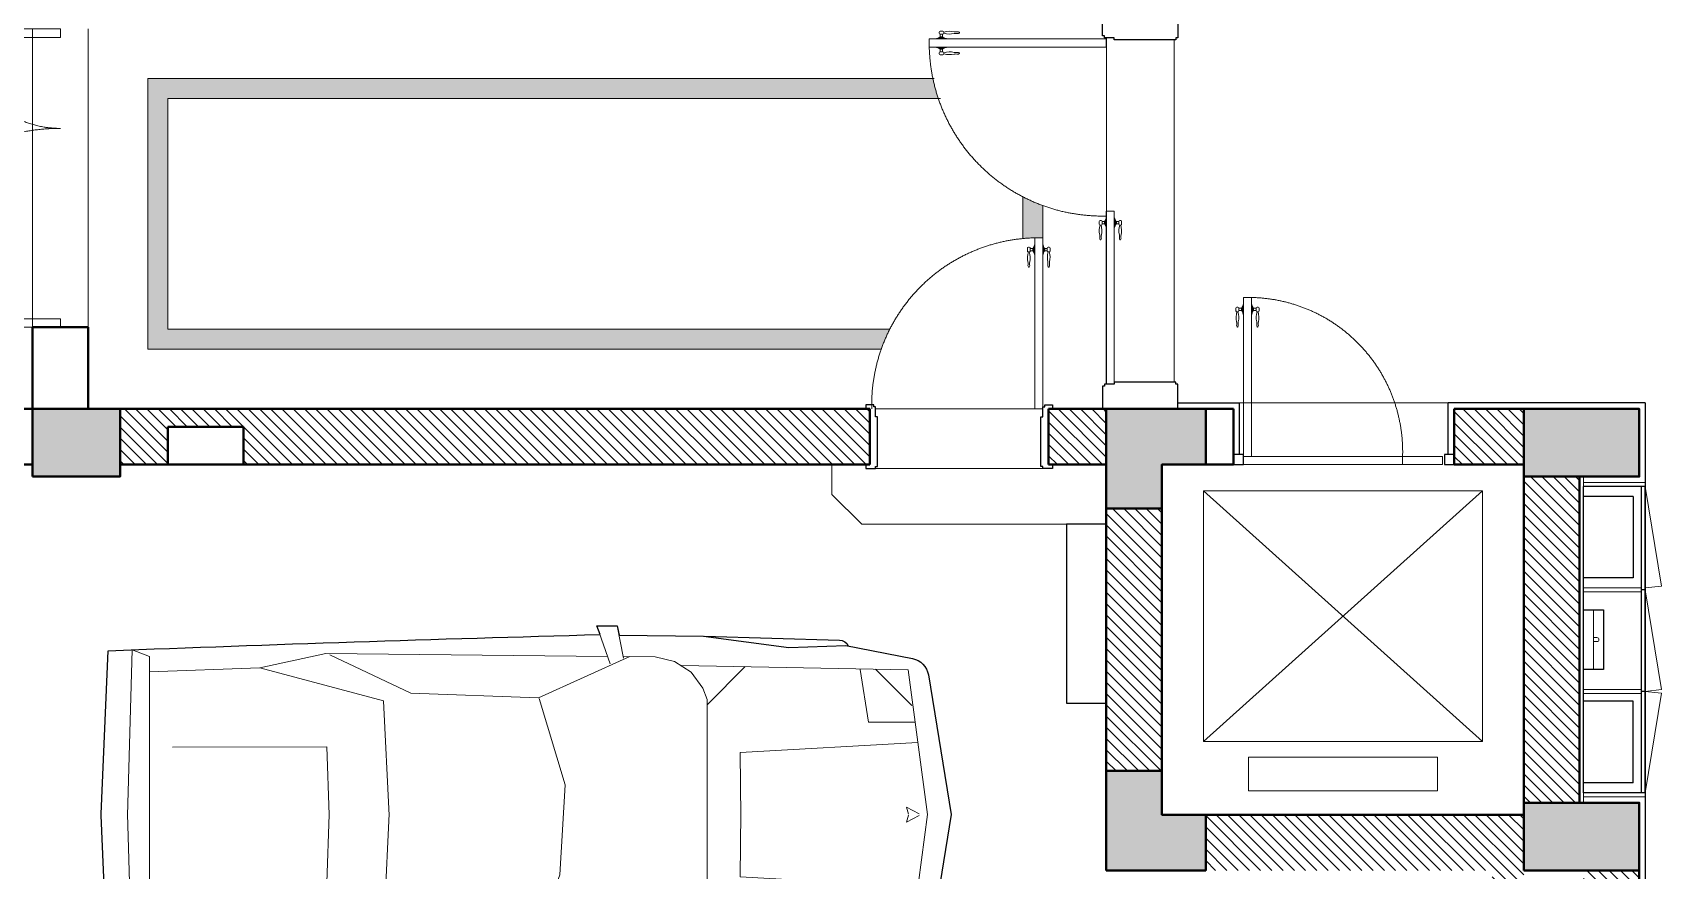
# Model space of a CAD drawing. Extents: x 141531 to 670160, y -200720 to 55914.
# Drawn here: x 506098 to 514289, y -177081 to -172870 of the extents above; entities that cross this region are included whole.
import ezdxf

# ---------------------------------------------------------------- set-up
doc = ezdxf.new("R2010")
doc.units = 0
doc.header["$LTSCALE"] = 1000
doc.header["$MEASUREMENT"] = 0
doc.linetypes.add('ACAD_ISO03W100', pattern=[30, 12, -18])
for name, color, linetype, lineweight in [('01.0墙体线', 7, 'CONTINUOUS', 40), ('01.2墙体填充', 251, 'CONTINUOUS', 5), ('02.1家具粗', 4, 'CONTINUOUS', 25), ('02.3家具细', 9, 'CONTINUOUS', 5), ('03.2电器细', 9, 'CONTINUOUS', 5), ('07.2地面细', 8, 'ACAD_ISO03W100', 5), ('09.0门用线', 5, 'CONTINUOUS', 15), ('13.1柱填充', 8, 'CONTINUOUS', 0), ('14.5楼梯线', 80, 'CONTINUOUS', 18), ('16.0分割线', 6, 'ACAD_ISO03W100', 13)]:
    doc.layers.add(name, color=color, linetype=linetype, lineweight=lineweight)
doc.layers.add('设计', color=4, linetype='CONTINUOUS')
pattern_1 = [(135, (127373.1717902033, -602921.3055193122), (-28.2842712474619, -28.2842712474619), [])]

# ---------------------------------------------------------------- blocks, each defined once
blk = doc.blocks.new('A$C34E02C46')
at = {"layer": '02.1家具粗'}
for p, q in [((-930.8640940611949, 2476.280994331319), (-950.8002828309545, 1795.480485673528)), ((845.1306102955714, 1795.480485673499), (825.1944215259282, 2476.280994331144))]:
    blk.add_line(p, q, dxfattribs=at)
blk.add_lwpolyline([(845.4383129491471, 1793.185558797966), (787.9177771813702, 2222.188759955752), (798.4180771476822, 2507.757803783548), (732.108883597888, 2843.923118868028, 0.3128647265431699), (650.2446164926514, 2923.242460731766), (-51.26346143265255, 3038.738844125735), (-755.8420656931121, 2923.259218861931, 0.3130628516373122), (-837.7775584477931, 2843.928176798363), (-904.0877496827161, 2507.757803783519), (-893.5874497165205, 2222.188759956975), (-951.1079854846466, 1793.185558798461), (-954.508193494752, 1368.056705190189), (-1002.695276485756, 1358.653624212719), (-1002.834836221067, 1256.777695380209), (-955.2669226276921, 1273.192612572602, 0.00174650952512752), (-876.9895896608941, -1201.474638115498), (-57.04394246940501, -1236.017633272306, 0.02105486023117531), (-48.6257302305894, -1236.017633272335), (771.3199171226006, -1201.474638115498, 0.002956569688376045), (852.7110063583823, 1272.118105674919), (897.1651636859169, 1256.77769538018), (897.0256039472297, 1358.653624212719), (848.8385209561093, 1368.056705190247)], format="xyb", close=True, dxfattribs=at)
for centre, start, end in [((-880.8810951726045, 2474.97722207164), 114.4494381023728, 178.5058176853264), ((775.2114226373378, 2474.977222071466), 1.49418231467361, 65.55056189762722)]:
    blk.add_arc(centre, 50, start, end, dxfattribs=at)
at = {"layer": '02.3家具细'}
for p, q in [((-51.26346143265255, 2918.627982694132), (-781.8232688006246, 2821.180516572873)), ((-415.2728504625848, 2870.07372026745), (-365.684801594005, 1977.545152179606)), ((-90.76587947679218, 2814.248674839415), (-57.50974976550788, 2877.435317141702)), ((676.1535962653579, 2821.180516572873), (-51.26346143265255, 2918.627982694132)), ((-14.90379305847455, 2814.248674839415), (-48.15992276987527, 2877.435317141702)), ((309.6148274802836, 2870.283398991363), (260.0151290587382, 1977.545152179606)), ((-781.8232688017888, 2821.180516573193), (-855.4881264669821, 2783.95791684353)), ((-803.2361841843231, 1681.064217155013), (-781.8232688017888, 2821.180516573193)), ((-517.7764774656389, 2623.141996641702), (-517.4568777441746, 2856.443659543875)), ((-55.10934948280919, 2822.729979190364), (-90.76587947679218, 2814.248674839415)), ((-50.56032305571716, 2822.729979190364), (-14.90379305847455, 2814.248674839415)), ((412.1068049303722, 2623.141996641702), (411.7869964609854, 2856.596039216151)), ((496.5460288648028, 2840.354897957586), (679.2244211927755, 2657.676505629643)), ((697.5665116490563, 1681.064217155013), (676.1535962665221, 2821.180516573193)), ((-782.6972729238914, 2579.853730056901), (-517.7764774656389, 2623.141996641702)), ((677.0276003886247, 2579.853730056901), (412.1068049303722, 2623.141996641702)), ((-365.684801594005, 1977.545152179606), (-41.4123088089982, 1979.597936781327)), ((260.0151290587382, 1977.545152179606), (-64.25736372952815, 1979.597936781327)), ((691.5250763567165, 2002.736382087838), (500.0925695576007, 1811.303875288635)), ((-631.2690984773217, 1811.303875287616), (-721.2511934696231, 1770.829454285471)), ((525.5994259413565, 1811.303875288664), (-631.2690984766232, 1811.303875288664)), ((583.8049915662268, 1789.584191072121), (525.599425942055, 1811.303875287616)), ((-721.2511934696231, 1770.829454285471), (-792.1507836481323, 1701.598488194781)), ((662.9487200479489, 1730.2393314238), (583.8049915662268, 1789.584191072121)), ((717.2967606304446, 1647.033694385173), (662.9487200479489, 1730.2393314238)), ((-792.1507836481323, 1701.598488194781), (-835.4163323596586, 1611.961252984416)), ((740.2939377489965, 1550.003107428609), (717.2967606304446, 1647.033694385173)), ((-835.4163323596586, 1611.961252984416), (-845.9636102842633, 1550.003107428609)), ((-847.6796228672611, 1388.902907899843), (-845.9636102826335, 1550.003107430035)), ((742.0099503319943, 1388.902907899843), (740.2939377472503, 1550.003107430035)), ((-847.3318531829864, 1421.551716114191), (-640.847093889839, 963.1860688923916)), ((741.66218064446, 1421.551716114191), (535.1774213545723, 963.1860688923916)), ((-811.6481256252155, 1322.753135233856), (-1002.834836221067, 1256.77769538018)), ((-1002.695276485756, 1358.653624212719), (-839.2790815291228, 1390.542164016195)), ((705.9784530899487, 1322.753135233856), (897.1651636858005, 1256.77769538018)), ((897.0256039472297, 1358.653624212719), (733.6094089937396, 1390.542164016195)), ((-863.6078801229596, -106.4505919174117), (-848.5197711575311, 1310.0293270564)), ((757.9382075875765, -106.4505919174117), (742.8500986222643, 1310.0293270564)), ((-354.575487060356, 1070.032831774908), (-637.378185638343, 965.6904498662334)), ((97.6413363176398, 1097.070364252519), (-354.575487060356, 1070.032831774908)), ((531.7085131029598, 965.6904498662334), (97.6413363176398, 1097.070364252519)), ((-640.847093889839, 963.1860688923916), (-663.0156561355107, 320.3437953694083)), ((535.1774213545723, 963.1860688923916), (557.3459836002439, 320.3437953694083)), ((-663.0156561355107, 320.3437953694083), (-857.1451937734382, -86.88742893972085)), ((557.3459836002439, 320.3437953694083), (751.4755212381715, -86.88742893972085)), ((-790.2986618457362, -439.282218480017), (-624.5874061455252, 183.7857289470267)), ((-624.5874061455252, 183.7857289470267), (-49.28075069282204, 211.0796263759839)), ((518.917733610142, 183.7857289470267), (-56.38892184244469, 211.0796263759839)), ((684.6289893103531, -439.282218480017), (518.917733610142, 183.7857289470267)), ((-790.2986618457362, -439.282218480017), (-863.6078801229596, -106.4505919174117)), ((-394.2779301898554, -102.5945938891091), (-51.67351156682707, -90.02870569357765)), ((-392.8647603554418, -877.9592116682616), (-394.2779301898554, -102.5945938891091)), ((288.608257651329, -102.5945938891091), (-53.99616096843965, -90.02870569357765)), ((287.1950878201751, -877.9592116682616), (288.608257651329, -102.5945938891091)), ((684.6289893103531, -439.282218480017), (757.9382075875765, -106.4505919174117)), ((-790.2986618457362, -439.282218480017), (-771.1950636681868, -993.2587361801416)), ((684.6289893103531, -439.282218480017), (665.5253911328036, -993.2587361801416)), ((-773.4529993911274, -927.7818894936354), (-707.9666187815601, -993.2682701031736)), ((-881.1754501773976, -1081.738822521642), (-847.4953144658357, -993.2472312238824)), ((-847.4953144658357, -993.2472312238824), (-48.95044897974003, -993.3676400685508)), ((741.8256419273093, -993.2472312238824), (-56.71922355564311, -993.3676400685508)), ((775.9452944993973, -1081.451377955469), (741.8256419273093, -993.2472312238824)), ((-881.175450177514, -1081.738822521642), (-48.1115614650771, -1103.776444443036)), ((775.9452944993973, -1081.451377955469), (-57.55811107030604, -1103.776444443036))]:
    blk.add_line(p, q, dxfattribs=at)
blk = doc.blocks.new('A$C501F2513')
at = {"layer": '02.3家具细', "ltscale": 1.4}
for p, q in [((-3.833022503647953, 6.037149595373194), (-3.833022503647953, -7.822850404612836)), ((6.06697749637533, 10.98714959537028), (1.116977496305481, 10.98714959537028)), ((11.01697749632876, 6.037149595373194), (11.01697749632876, -7.822850404612836)), ((11.01697749632876, 4.882149595374358), (23.39197749632876, 4.882149595374358)), ((23.39197749632876, 4.882149595374358), (23.39197749632876, -6.667850404614001)), ((25.8669774964219, 6.532149595397641), (25.04197749635205, 6.532149595397641)), ((29.9919774964219, 15.60714959540928), (25.8669774964219, 6.532149595397641)), ((25.8669774964219, 6.532149595397641), (25.8669774964219, -8.317850404637284)), ((32.46697749639861, 23.85714959540928), (29.9919774964219, 15.60714959540928)), ((29.9919774964219, 15.60714959540928), (29.9919774964219, -17.39285040459072)), ((32.46697749639861, 23.85714959540928), (32.46697749639861, -25.64285040459072)), ((34.1169774964219, 23.85714959540928), (32.46697749639861, 23.85714959540928)), ((34.1169774964219, 23.85714959540928), (34.1169774964219, -25.64285040459072)), ((6.06697749637533, -12.77285040460993), (1.116977496305481, -12.77285040460993)), ((11.01697749632876, -6.667850404614001), (23.39197749632876, -6.667850404614001)), ((25.8669774964219, -8.317850404637284), (25.04197749635205, -8.317850404637284)), ((25.8669774964219, -8.317850404637284), (29.9919774964219, -17.39285040459072)), ((29.9919774964219, -17.39285040459072), (32.46697749639861, -25.64285040459072)), ((32.46697749639861, -25.64285040459072), (34.1169774964219, -25.64285040459072))]:
    blk.add_line(p, q, dxfattribs=at)
for centre, radius, start, end in [((1.116977496305481, 6.037149595373194), 4.95, 90, 180), ((6.06697749637533, 6.037149595373194), 4.95, 0, 90), ((25.04197749635205, 4.882149595374358), 1.65, 90, 180), ((1.116977496305481, -7.822850404612836), 4.95, 180, 270), ((92.42430293106008, -41.41462192455947), 95.69419394001612, 162.5841223383593, 193.2636705393695), ((-55.37558677000925, -72.05166548432317), 55.34356482794254, 350.9748091379519, 9.025190862048088), ((6.06697749637533, -7.822850404612836), 4.95, 270, 0), ((-85.24034793768078, -41.41462192463223), 95.69419393947413, 346.7363294606305, 17.4158776616407), ((62.55954176280648, -72.05166548432317), 55.34356482794254, 170.9748091379519, 189.0251908620481), ((25.04197749635205, -6.667850404614001), 1.65, 180, 270), ((10.73796826601028, -81.45693154119363), 11.47800403445079, 176.385579439761, 216.2314630481624), ((3.591977496515028, -87.31828565352771), 2.305292850564911, 203.5941302076808, 336.4058697923192), ((-3.554013273213059, -81.45693154119363), 11.47800403445079, 323.7685369518376, 3.614420560239009)]:
    blk.add_arc(centre, radius, start, end, dxfattribs=at)
blk = doc.blocks.new('A$C05DC0E02')
at = {"layer": '09.0门用线', "ltscale": 0.1}
for p, q in [((-1411.04132651072, 833.2020762381289), (-1367.822935706121, 833.2020762381289)), ((-1411.04132651072, -166.797923761842), (-1411.04132651072, 833.2020762381289)), ((-1367.822935706121, 833.2020762381289), (-1367.822935706121, -166.797923761842)), ((45.74028268468101, -166.797923761842), (45.74028268468101, 333.2020762381289)), ((45.74028268468101, 333.2020762381289), (88.95867348928005, 333.2020762381289)), ((88.95867348928005, 333.2020762381289), (88.95867348928005, -166.797923761842)), ((-1367.822935706121, -166.797923761842), (-1411.04132651072, -166.797923761842)), ((88.95867348928005, -166.797923761842), (45.74028268468101, -166.797923761842))]:
    blk.add_line(p, q, dxfattribs=at)
at = {"layer": '09.0门用线', "linetype": 'ACAD_ISO03W100'}
for centre, radius, start, end in [((-1411.04132651072, -166.797923761842), 999.9999999999709, 0, 90), ((88.95867348928005, -166.797923761842), 499.9999999999709, 90, 180)]:
    blk.add_arc(centre, radius, start, end, dxfattribs=at)
at = {"layer": '02.1家具粗', "yscale": 1.080459770120797, "zscale": 1.080459770114943}
for p, xscale in [((-1447.90334817348, 769.339178974129), 1.080459770164452), ((-1330.96091404336, 769.339178974129), -1.080459770164452), ((8.87826102192048, 269.339178974129), 1.080459770164452), ((125.8206951520406, 269.339178974129), -1.080459770164452)]:
    blk.add_blockref('A$C501F2513', p, dxfattribs=dict(at, xscale=xscale))
blk = doc.blocks.new('A$C576C5176')
at = {"layer": '02.3家具细', "ltscale": 1.4}
for p, q in [((-302.8152165866923, 114.8684173713555), (-302.8152165866923, 99.89324495749315)), ((-292.118664862006, 120.2166932334658), (-297.4669407244073, 120.2166932334658)), ((-292.118664862006, 94.54496909538284), (-297.4669407244073, 94.54496909538284)), ((-286.7703889998375, 114.8684173713555), (-286.7703889998375, 99.89324495749315)), ((-286.7703889998375, 113.6204863368766), (-273.3996993439505, 113.6204863368766)), ((-286.7703889998375, 101.141175991972), (-273.3996993439505, 101.141175991972)), ((-273.3996993439505, 113.6204863368766), (-273.3996993439505, 101.141175991972)), ((-270.7255614127498, 115.4032449575898), (-271.61694072315, 115.4032449575898)), ((-270.7255614127498, 99.35841737125884), (-271.61694072315, 99.35841737125884)), ((-266.2686648608651, 125.2084173714393), (-270.7255614127498, 115.4032449575898)), ((-270.7255614127498, 115.4032449575898), (-270.7255614127498, 99.35841737125884)), ((-270.7255614127498, 99.35841737125884), (-266.2686648608651, 89.55324495746754)), ((-263.5945269296644, 134.1222104749468), (-266.2686648608651, 125.2084173714393)), ((-266.2686648608651, 125.2084173714393), (-266.2686648608651, 89.55324495746754)), ((-266.2686648608651, 89.55324495746754), (-263.5945269296644, 80.63945185396005)), ((-263.5945269296644, 134.1222104749468), (-263.5945269296644, 80.63945185396005)), ((-261.811768308864, 134.1222104749468), (-263.5945269296644, 134.1222104749468)), ((-261.811768308864, 134.1222104749468), (-261.811768308864, 80.63945185396005)), ((-218.5933775077574, 134.1222104749468), (-218.5933775077574, 80.63945185396005)), ((-218.5933775077574, 134.1222104749468), (-216.8106188869569, 134.1222104749468)), ((-216.8106188869569, 134.1222104749468), (-216.8106188869569, 80.63945185396005)), ((-216.8106188869569, 134.1222104749468), (-214.1364809557563, 125.2084173714393)), ((-214.1364809557563, 89.55324495746754), (-216.8106188869569, 80.63945185396005)), ((-214.1364809557563, 125.2084173714393), (-214.1364809557563, 89.55324495746754)), ((-214.1364809557563, 125.2084173714393), (-209.6795844038716, 115.4032449575898)), ((-209.6795844038716, 99.35841737125884), (-214.1364809557563, 89.55324495746754)), ((-209.6795844038716, 115.4032449575898), (-209.6795844038716, 99.35841737125884)), ((-209.6795844038716, 115.4032449575898), (-208.7882050934713, 115.4032449575898)), ((-209.6795844038716, 99.35841737125884), (-208.7882050934713, 99.35841737125884)), ((-193.6347568167839, 113.6204863368766), (-207.0054464726709, 113.6204863368766)), ((-207.0054464726709, 113.6204863368766), (-207.0054464726709, 101.141175991972)), ((-193.6347568167839, 101.141175991972), (-207.0054464726709, 101.141175991972)), ((-193.6347568167839, 114.8684173713555), (-193.6347568167839, 99.89324495749315)), ((-188.2864809546154, 120.2166932334658), (-182.938205092214, 120.2166932334658)), ((-188.2864809546154, 94.54496909538284), (-182.938205092214, 94.54496909538284)), ((-177.5899292299291, 114.8684173713555), (-177.5899292299291, 99.89324495749315)), ((-263.5945269296644, 80.63945185396005), (-261.811768308864, 80.63945185396005)), ((-216.8106188869569, 80.63945185396005), (-218.5933775077574, 80.63945185396005)), ((1153.966392608709, -385.1315826286445), (1153.966392608709, -400.1067550425068)), ((1164.662944333395, -379.7833067665342), (1159.314668470994, -379.7833067665342)), ((1164.662944333395, -405.4550309046172), (1159.314668470994, -405.4550309046172)), ((1170.011220195564, -385.1315826286445), (1170.011220195564, -400.1067550425068)), ((1170.011220195564, -386.3795136631234), (1183.38190985145, -386.3795136631234)), ((1170.011220195564, -398.858824008028), (1183.38190985145, -398.858824008028)), ((1183.38190985145, -386.3795136631234), (1183.38190985145, -398.858824008028)), ((1186.056047782651, -384.5967550424102), (1185.164668472251, -384.5967550424102)), ((1186.056047782651, -400.6415826287412), (1185.164668472251, -400.6415826287412)), ((1190.512944334536, -374.7915826285607), (1186.056047782651, -384.5967550424102)), ((1186.056047782651, -384.5967550424102), (1186.056047782651, -400.6415826287412)), ((1186.056047782651, -400.6415826287412), (1190.512944334536, -410.4467550425325)), ((1193.187082265737, -365.8777895250532), (1190.512944334536, -374.7915826285607)), ((1190.512944334536, -374.7915826285607), (1190.512944334536, -410.4467550425325)), ((1193.187082265737, -365.8777895250532), (1193.187082265737, -419.3605481460399)), ((1194.969840886537, -365.8777895250532), (1193.187082265737, -365.8777895250532)), ((1194.969840886537, -365.8777895250532), (1194.969840886537, -419.3605481460399)), ((1238.188231687644, -365.8777895250532), (1238.188231687644, -419.3605481460399)), ((1238.188231687644, -365.8777895250532), (1239.970990308444, -365.8777895250532)), ((1239.970990308444, -365.8777895250532), (1239.970990308444, -419.3605481460399)), ((1239.970990308444, -365.8777895250532), (1242.645128239645, -374.7915826285607)), ((1242.645128239645, -374.7915826285607), (1242.645128239645, -410.4467550425325)), ((1242.645128239645, -374.7915826285607), (1247.102024791529, -384.5967550424102)), ((1247.102024791529, -400.6415826287412), (1242.645128239645, -410.4467550425325)), ((1247.102024791529, -384.5967550424102), (1247.102024791529, -400.6415826287412)), ((1247.102024791529, -384.5967550424102), (1247.99340410193, -384.5967550424102)), ((1247.102024791529, -400.6415826287412), (1247.99340410193, -400.6415826287412)), ((1263.146852378617, -386.3795136631234), (1249.77616272273, -386.3795136631234)), ((1249.77616272273, -386.3795136631234), (1249.77616272273, -398.858824008028)), ((1263.146852378617, -398.858824008028), (1249.77616272273, -398.858824008028)), ((1263.146852378617, -385.1315826286445), (1263.146852378617, -400.1067550425068)), ((1268.495128240786, -379.7833067665342), (1273.843404103187, -379.7833067665342)), ((1268.495128240786, -405.4550309046172), (1273.843404103187, -405.4550309046172)), ((1279.191679965472, -385.1315826286445), (1279.191679965472, -400.1067550425068)), ((1190.512944334536, -410.4467550425325), (1193.187082265737, -419.3605481460399)), ((1193.187082265737, -419.3605481460399), (1194.969840886537, -419.3605481460399)), ((1239.970990308444, -419.3605481460399), (1238.188231687644, -419.3605481460399)), ((1242.645128239645, -410.4467550425325), (1239.970990308444, -419.3605481460399))]:
    blk.add_line(p, q, dxfattribs=at)
for centre, major_axis, ratio, start_param, end_param in [((-198.8130488708848, 63.59868722310057), (-73.11040534444976, 73.11040534444976), 0.9999999999987057, 0.4814337560893014, 1.016892885201016), ((-297.4669407244073, 114.8684173713555), (-3.781802129829884, 3.781802129829885), 0.9999999999873579, -0.7853981634037693, 0.785398163403769), ((-297.4669407244073, 99.89324495749315), (3.781802129829885, 3.781802129829885), 0.9999999999873579, 2.356194490186024, 3.926990816993563), ((-292.118664862006, 114.8684173713555), (-3.781802129811179, 3.781802129811179), 0.9999999999972504, 3.926990816988616, 5.497787143780763), ((-292.118664862006, 99.89324495749315), (3.781802129811178, 3.781802129811178), 0.9999999999972505, 3.926990816988616, 5.497787143780763), ((-390.77255671483, 63.59868722304236), (-73.11040534412048, 73.11040534412052), 0.9999999999985485, 3.695496095185117, 4.230955224296522), ((-271.61694072315, 113.6204863368766), (-1.260600709967548, 1.260600709967548), 0.9999999999978546, -0.785398163398521, 0.7853981633985208), ((-271.61694072315, 101.141175991972), (-1.260600709972119, 1.260600709972119), 0.9999999999906017, 0.7853981634021472, 2.356194490187645), ((-287.0718472485896, 20.3345825796132), (8.76920002088696, 8.76920002088696), 0.9999999999750133, 2.293110950853856, 2.988552813174677), ((-358.5048837276408, 30.49659418134252), (42.28250734092386, 42.28250734092386), 0.9999999999999997, 5.340267847624658, 5.655306439939618), ((-294.7928027930902, 14.00162526278291), (-1.761244729763416, 1.761244729763416), 0.999999999941614, 1.197193419680133, 3.515195560762942), ((-302.5137583377073, 20.3345825796132), (8.769200021084307, 8.769200021084306), 0.9999999999905024, 4.86542882079732, 5.560870683102338), ((-231.0807218587724, 30.49659418134252), (42.28250734092386, 42.28250734092386), 0.9999999999999997, 2.198675194034864, 2.513713786349824), ((1257.968560324516, -436.4013127768994), (-73.11040534444976, 73.11040534444976), 0.9999999999987057, 0.4814337560893014, 1.016892885201016), ((1257.968560324516, -436.4013127768994), (-73.11040534444976, 73.11040534444976), 0.9999999999987057, 0.4814337560893014, 1.016892885201016), ((1159.314668470994, -385.1315826286445), (-3.781802129829884, 3.781802129829885), 0.9999999999873579, -0.7853981634037693, 0.785398163403769), ((1159.314668470994, -385.1315826286445), (-3.781802129829884, 3.781802129829885), 0.9999999999873579, -0.7853981634037693, 0.785398163403769), ((1159.314668470994, -400.1067550425068), (3.781802129829885, 3.781802129829885), 0.9999999999873579, 2.356194490186024, 3.926990816993563), ((1159.314668470994, -400.1067550425068), (3.781802129829885, 3.781802129829885), 0.9999999999873579, 2.356194490186024, 3.926990816993563), ((1164.662944333395, -385.1315826286445), (-3.781802129811179, 3.781802129811179), 0.9999999999972504, 3.926990816988616, 5.497787143780763), ((1164.662944333395, -385.1315826286445), (-3.781802129811179, 3.781802129811179), 0.9999999999972504, 3.926990816988616, 5.497787143780763), ((1164.662944333395, -400.1067550425068), (3.781802129811178, 3.781802129811178), 0.9999999999972505, 3.926990816988616, 5.497787143780763), ((1164.662944333395, -400.1067550425068), (3.781802129811178, 3.781802129811178), 0.9999999999972505, 3.926990816988616, 5.497787143780763), ((1066.009052480571, -436.4013127769576), (-73.11040534412048, 73.11040534412052), 0.9999999999985485, 3.695496095185117, 4.230955224296522), ((1066.009052480571, -436.4013127769576), (-73.11040534412048, 73.11040534412052), 0.9999999999985485, 3.695496095185117, 4.230955224296522), ((1185.164668472251, -386.3795136631234), (-1.260600709967548, 1.260600709967548), 0.9999999999978546, -0.785398163398521, 0.7853981633985208), ((1185.164668472251, -386.3795136631234), (-1.260600709967548, 1.260600709967548), 0.9999999999978546, -0.785398163398521, 0.7853981633985208), ((1185.164668472251, -398.858824008028), (-1.260600709972119, 1.260600709972119), 0.9999999999906017, 0.7853981634021472, 2.356194490187645), ((1185.164668472251, -398.858824008028), (-1.260600709972119, 1.260600709972119), 0.9999999999906017, 0.7853981634021472, 2.356194490187645), ((1169.709761946811, -479.6654174203868), (8.76920002088696, 8.76920002088696), 0.9999999999750133, 2.293110950853856, 2.988552813174677), ((1169.709761946811, -479.6654174203868), (8.76920002088696, 8.76920002088696), 0.9999999999750133, 2.293110950853856, 2.988552813174677), ((1098.27672546776, -469.5034058186575), (42.28250734092386, 42.28250734092386), 0.9999999999999997, 5.340267847624658, 5.655306439939618), ((1098.27672546776, -469.5034058186575), (42.28250734092386, 42.28250734092386), 0.9999999999999997, 5.340267847624658, 5.655306439939618), ((1161.988806402311, -485.9983747372171), (-1.761244729763416, 1.761244729763416), 0.999999999941614, 1.197193419680133, 3.515195560762942), ((1161.988806402311, -485.9983747372171), (-1.761244729763416, 1.761244729763416), 0.999999999941614, 1.197193419680133, 3.515195560762942), ((1154.267850857694, -479.6654174203868), (8.769200021084307, 8.769200021084306), 0.9999999999905024, 4.86542882079732, 5.560870683102338), ((1154.267850857694, -479.6654174203868), (8.769200021084307, 8.769200021084306), 0.9999999999905024, 4.86542882079732, 5.560870683102338), ((1225.700887336629, -469.5034058186575), (42.28250734092386, 42.28250734092386), 0.9999999999999997, 2.198675194034864, 2.513713786349824), ((1225.700887336629, -469.5034058186575), (42.28250734092386, 42.28250734092386), 0.9999999999999997, 2.198675194034864, 2.513713786349824)]:
    blk.add_ellipse(centre, major_axis=major_axis, ratio=ratio, start_param=start_param, end_param=end_param, dxfattribs=at)
at = {"layer": '02.3家具细', "ltscale": 1.4, "extrusion": (0, 0, -1)}
for centre, major_axis, ratio, start_param, end_param in [((-208.7882050934713, 113.6204863368766), (1.260600709967548, 1.260600709967548), 0.9999999999978546, -0.785398163398521, 0.7853981633985208), ((-208.7882050934713, 101.141175991972), (1.260600709972119, 1.260600709972119), 0.9999999999906017, 0.7853981634021472, 2.356194490187645), ((-188.2864809546154, 114.8684173713555), (3.781802129811179, 3.781802129811179), 0.9999999999972504, 3.926990816988616, 5.497787143780763), ((-188.2864809546154, 99.89324495749315), (-3.781802129811178, 3.781802129811178), 0.9999999999972505, 3.926990816988616, 5.497787143780763), ((-182.938205092214, 114.8684173713555), (3.781802129829884, 3.781802129829885), 0.9999999999873579, -0.7853981634037693, 0.785398163403769), ((-182.938205092214, 99.89324495749315), (-3.781802129829885, 3.781802129829885), 0.9999999999873579, 2.356194490186024, 3.926990816993563), ((-177.8913874789141, 20.3345825796132), (-8.769200021084307, 8.769200021084306), 0.9999999999905024, 4.86542882079732, 5.560870683102338), ((-249.3244239578489, 30.49659418134252), (-42.28250734092386, 42.28250734092386), 0.9999999999999997, 2.198675194034864, 2.513713786349824), ((-185.6123430235311, 14.00162526278291), (1.761244729763416, 1.761244729763416), 0.999999999941614, 1.197193419680133, 3.515195560762942), ((-121.9002620889805, 30.49659418134252), (-42.28250734092386, 42.28250734092386), 0.9999999999999997, 5.340267847624658, 5.655306439939618), ((1247.99340410193, -386.3795136631234), (1.260600709967548, 1.260600709967548), 0.9999999999978546, -0.785398163398521, 0.7853981633985208), ((1247.99340410193, -386.3795136631234), (1.260600709967548, 1.260600709967548), 0.9999999999978546, -0.785398163398521, 0.7853981633985208), ((1247.99340410193, -398.858824008028), (1.260600709972119, 1.260600709972119), 0.9999999999906017, 0.7853981634021472, 2.356194490187645), ((1247.99340410193, -398.858824008028), (1.260600709972119, 1.260600709972119), 0.9999999999906017, 0.7853981634021472, 2.356194490187645), ((1268.495128240786, -385.1315826286445), (3.781802129811179, 3.781802129811179), 0.9999999999972504, 3.926990816988616, 5.497787143780763), ((1268.495128240786, -385.1315826286445), (3.781802129811179, 3.781802129811179), 0.9999999999972504, 3.926990816988616, 5.497787143780763), ((1268.495128240786, -400.1067550425068), (-3.781802129811178, 3.781802129811178), 0.9999999999972505, 3.926990816988616, 5.497787143780763), ((1268.495128240786, -400.1067550425068), (-3.781802129811178, 3.781802129811178), 0.9999999999972505, 3.926990816988616, 5.497787143780763), ((1273.843404103187, -385.1315826286445), (3.781802129829884, 3.781802129829885), 0.9999999999873579, -0.7853981634037693, 0.785398163403769), ((1273.843404103187, -385.1315826286445), (3.781802129829884, 3.781802129829885), 0.9999999999873579, -0.7853981634037693, 0.785398163403769), ((1273.843404103187, -400.1067550425068), (-3.781802129829885, 3.781802129829885), 0.9999999999873579, 2.356194490186024, 3.926990816993563), ((1273.843404103187, -400.1067550425068), (-3.781802129829885, 3.781802129829885), 0.9999999999873579, 2.356194490186024, 3.926990816993563), ((1278.890221716487, -479.6654174203868), (-8.769200021084307, 8.769200021084306), 0.9999999999905024, 4.86542882079732, 5.560870683102338), ((1278.890221716487, -479.6654174203868), (-8.769200021084307, 8.769200021084306), 0.9999999999905024, 4.86542882079732, 5.560870683102338), ((1207.457185237552, -469.5034058186575), (-42.28250734092386, 42.28250734092386), 0.9999999999999997, 2.198675194034864, 2.513713786349824), ((1207.457185237552, -469.5034058186575), (-42.28250734092386, 42.28250734092386), 0.9999999999999997, 2.198675194034864, 2.513713786349824), ((1271.16926617187, -485.9983747372171), (1.761244729763416, 1.761244729763416), 0.999999999941614, 1.197193419680133, 3.515195560762942), ((1271.16926617187, -485.9983747372171), (1.761244729763416, 1.761244729763416), 0.999999999941614, 1.197193419680133, 3.515195560762942), ((1334.88134710642, -469.5034058186575), (-42.28250734092386, 42.28250734092386), 0.9999999999999997, 5.340267847624658, 5.655306439939618), ((1334.88134710642, -469.5034058186575), (-42.28250734092386, 42.28250734092386), 0.9999999999999997, 5.340267847624658, 5.655306439939618)]:
    blk.add_ellipse(centre, major_axis=major_axis, ratio=ratio, start_param=start_param, end_param=end_param, dxfattribs=at)
at = {"layer": '02.3家具细', "ltscale": 1.4, "extrusion": (0, 0, -0.9999999999999998)}
for centre, major_axis, ratio, start_param, end_param in [((-89.63258910179138, 63.59868722304236), (73.11040534412048, 73.11040534412052), 0.9999999999985485, 3.695496095185117, 4.230955224296522), ((-281.5920969457366, 63.59868722310057), (73.11040534444976, 73.11040534444976), 0.9999999999987057, 0.4814337560893014, 1.016892885201016), ((-193.3332985680318, 20.3345825796132), (-8.76920002088696, 8.76920002088696), 0.9999999999750133, 2.293110950853856, 2.988552813174677), ((1367.14902009361, -436.4013127769576), (73.11040534412048, 73.11040534412052), 0.9999999999985485, 3.695496095185117, 4.230955224296522), ((1367.14902009361, -436.4013127769576), (73.11040534412048, 73.11040534412052), 0.9999999999985485, 3.695496095185117, 4.230955224296522), ((1175.189512249664, -436.4013127768994), (73.11040534444976, 73.11040534444976), 0.9999999999987057, 0.4814337560893014, 1.016892885201016), ((1175.189512249664, -436.4013127768994), (73.11040534444976, 73.11040534444976), 0.9999999999987057, 0.4814337560893014, 1.016892885201016), ((1263.448310627369, -479.6654174203868), (-8.76920002088696, 8.76920002088696), 0.9999999999750133, 2.293110950853856, 2.988552813174677), ((1263.448310627369, -479.6654174203868), (-8.76920002088696, 8.76920002088696), 0.9999999999750133, 2.293110950853856, 2.988552813174677)]:
    blk.add_ellipse(centre, major_axis=major_axis, ratio=ratio, start_param=start_param, end_param=end_param, dxfattribs=at)
at = {"layer": '09.0门用线', "ltscale": 0.1}
for p, q in [((-261.8117683106102, 172.208417371352), (-218.5933775060112, 172.208417371352)), ((-261.8117683106102, -827.7915826286189), (-261.8117683106102, 172.208417371352)), ((-218.5933775060112, 172.208417371352), (-218.5933775060112, -827.7915826286189)), ((1194.969840884791, -827.7915826286189), (1194.969840884791, -327.791582628648)), ((1194.969840884791, -327.791582628648), (1238.18823168939, -327.791582628648)), ((1238.18823168939, -327.791582628648), (1238.18823168939, -827.7915826286189))]:
    blk.add_line(p, q, dxfattribs=at)
at = {"layer": '09.0门用线', "linetype": 'ACAD_ISO03W100'}
for centre, radius, start, end in [((-261.8117683106102, -827.7915826286189), 999.9999999999709, 0, 90), ((1238.18823168939, -827.7915826286189), 499.9999999999709, 90, 180)]:
    blk.add_arc(centre, radius, start, end, dxfattribs=at)
at = {"layer": '02.1家具粗'}
blk.add_blockref('A$C05DC0E02', (1149.22955820011, -660.9936588667915), dxfattribs=at)
blk = doc.blocks.new('A$C32F74C78')
at = {"layer": '09.0门用线', "ltscale": 0.1}
for p, q in [((-134.4996402742108, 207.8028583745181), (-94.49964027421083, 207.8028583745181)), ((-134.4996402742108, -662.1971416254528), (-134.4996402742108, 207.8028583745181)), ((-94.49964027421083, 207.8028583745181), (-94.49964027421083, -662.1971416254528)), ((-94.49964027421083, -662.1971416254528), (-134.4996402742108, -662.1971416254528))]:
    blk.add_line(p, q, dxfattribs=at)
at = {"layer": '09.0门用线', "linetype": 'ACAD_ISO03W100'}
blk.add_arc((-113.8444560598582, -641.5720808233309), 849.5952031614925, 358.608931599185, 88.69529384086776, dxfattribs=at)
at = {"layer": '02.1家具粗'}
blk.add_blockref('A$C501F2513', (-168.6166177706327, 148.6957087791088), dxfattribs=at)
at = {"layer": '02.1家具粗', "xscale": -1}
blk.add_blockref('A$C501F2513', (-60.38266277778894, 148.6957087791088), dxfattribs=at)
blk = doc.blocks.new('A$C22F60E57')
at = {"layer": '02.1家具粗'}
blk.add_lwpolyline([(-315.8983035715064, 80.01090394124913), (-15.8983035715064, 80.01090394124913), (-15.8983035715064, -19.98909605875087), (-315.8983035715064, -19.98909605875087)], close=True, dxfattribs=at)
at = {"layer": '02.3家具细'}
for p, q in [((-315.8983035715064, 30.01090394124913), (-15.8983035715064, 30.01090394124913)), ((-175.8983035715064, 12.51090394124913), (-175.8983035715064, 30.01090394124913)), ((-155.8983035715064, 12.51090394123457), (-155.8983035715064, 30.01090394124913))]:
    blk.add_line(p, q, dxfattribs=at)
blk.add_arc((-165.8983035715064, 12.51090394123457), 10, 180, 0, dxfattribs=at)
blk = doc.blocks.new('A$C4E9B6FC6')
at = {"layer": '02.3家具细', "linetype": 'ACAD_ISO03W100'}
for p, q in [((144.4944925388554, 418.104744176002), (944.4944925388554, 418.104744176002)), ((944.4944925388554, 418.104744176002), (944.4944925388554, 378.104744176002)), ((944.4944925388554, 378.104744176002), (144.4944925388554, 378.104744176002))]:
    blk.add_line(p, q, dxfattribs=at)
blk.add_arc((168.8616505365353, 393.5077357558766), 775.7857679425574, 268.2000636773664, 358.8623348875084, dxfattribs=at)
at = {"layer": '09.0门用线'}
for points in [[(144.4944925388554, -381.895255823998), (144.4944925388554, 418.104744176002), (104.4944925388554, 418.104744176002), (104.4944925388554, -381.895255823998)], [(144.4944925388554, -381.895255823998), (104.4944925389718, -381.895255823998), (104.4944925389718, -581.895255823998), (144.4944925388554, -581.895255823998)]]:
    blk.add_lwpolyline(points, close=True, dxfattribs=at)
at = {"layer": '02.3家具细', "linetype": 'ACAD_ISO03W100', "rotation": 270}
blk.add_blockref('A$C501F2513', (885.3873429434607, 452.2217216724239), dxfattribs=at)
at = {"layer": '02.3家具细', "linetype": 'ACAD_ISO03W100', "xscale": -1, "rotation": 270}
blk.add_blockref('A$C501F2513', (885.3873429434607, 343.9877666795801), dxfattribs=at)
blk = doc.blocks.new('sssss')
at = {"layer": '01.2墙体填充'}
h = blk.add_hatch(dxfattribs=at)
h.set_pattern_fill('ANSI31,_O', color=256, scale=400, angle=90)
h.set_pattern_definition(pattern_1)
h.paths.add_polyline_path([(-7817.153109619044, -1340.038606183458), (-7817.153109619044, -1620.038606183458), (-7577.153109619044, -1620.038606183458), (-7577.153109619044, -1430.038606211165), (-7197.153109619044, -1430.038606211165), (-7197.153109619044, -1620.038606183458), (-4047.153109619044, -1620.038606183458), (-4047.153109619044, -1340.038606183341), (-4067.153109619045, -1340.038606183341)])
h = blk.add_hatch(dxfattribs=at)
h.set_pattern_fill('ANSI31', color=256, scale=400, angle=90, style=0)
h.set_pattern_definition(pattern_1)
h.paths.add_polyline_path([(-3147.153109619278, -1480.038606183341), (-3147.153109619278, -1620.038606183458), (-3127.153109619278, -1620.038606183458), (-2857.153109642793, -1620.038606183458), (-2857.153109657927, -1480.038606183458)])
h.paths.add_polyline_path([(-3147.153109619278, -1340.038606183574), (-3147.153109619278, -1480.038606183458), (-2857.153109657927, -1480.038606183458), (-2857.153109673061, -1340.038606255868)])
h = blk.add_hatch(dxfattribs=at)
h.set_pattern_fill('ANSI31,_O', color=256, scale=400, angle=90)
h.set_pattern_definition(pattern_1)
h.paths.add_polyline_path([(-2577.153109431267, -1840.038606127578), (-2857.153109431267, -1840.038606127579), (-2857.153108507046, -3160.038606183457), (-2577.153108507046, -3160.038606183458)])
h.paths.add_polyline_path([(-757.1531096190447, -1620.038606183458), (-757.1531096190447, -1340.038606183691), (-1107.153109619045, -1340.038606183691), (-1107.153109619045, -1620.038606183458)])
h.paths.add_polyline_path([(-457.1531096190446, -3910.038606183689), (-757.1531096190447, -3910.03860618369), (-757.1531096190447, -3660.038606183691), (-757.1531096190447, -3380.038606183458), (-2357.153108507045, -3380.038606183691), (-2357.153108507045, -3660.038606183458), (-917.1531096190448, -3660.038606158313), (-917.1531096190446, -4090.038606183341), (-337.1531096190447, -4090.038606183341), (-337.1531096190447, -4140.038606183342), (-177.1531096190447, -4140.038606183341), (-177.1531096190447, -4070.038606183691), (-177.1531096190447, -3660.038606155519), (-457.1531096190447, -3660.038606155518)])
h.paths.add_polyline_path([(-477.1531096190447, -1680.038606155518), (-757.1531096190448, -1680.038606155518), (-757.1531096190447, -3320.038606155518), (-477.1531096190448, -3320.038606155518)])
at = {"layer": '07.2地面细'}
h = blk.add_hatch(dxfattribs=at)
h.set_pattern_fill('冰裂玻璃,_O', color=256, scale=15, angle=90)
h.set_pattern_definition([(140, (127373.1717902033, -602921.3055193122), (9.412820247389273, 107.589027390113), [11.25, -123.75]), (85, (127373.1717902033, -602921.3055193122), (-112.8288200550018, -20.81270004195), [9, -99]), (190.4514, (127373.9561912033, -602912.3397673122), (-103.415931309143, 86.77640725710323), [9.561028499999992, -105.1713167999999]), (136.1842, (127343.1717902033, -602921.3055193122), (24.82785214935274, 160.0861572938467), [16.875, -185.625]), (186.6356, (127345.2407862534, -602907.9650075622), (-146.1176806350663, 140.1994058323055), [14.3415432, -157.75695]), (81.18419999999999, (127343.1717902033, -602921.3055193122), (-146.1177901387987, 140.1992917700441), [13.5, -148.5]), (111, (127350.6717902033, -602906.3055193122), (60.39283359980083, 89.53605781776925), [11.25, -123.75]), (56.00000000000002, (127350.6717902033, -602906.3055193122), (-108.772506757028, 36.49729978823726), [9, -99]), (161.4514, (127355.7045311033, -602898.8441843623), (-48.37957450649285, 126.0333942872235), [9.5610285, -105.1713168]), (127.5, (127373.1717902033, -602921.3055193122), (-49.93407807469672, 1.823978297593603), [0, -97.8, 0, -100.5, 0, -99.375]), (97.49999999999993, (127373.1717902033, -602921.3055193122), (-59.16175678235403, 39.4604306163223), [0, -57.29999999999999, 0, -95.54999999999998, 0, -37.87499999999999]), (57.49999999999998, (127373.1717902033, -602954.7555193121), (3.383230760156975, 80.07336542586135), [0, -37.49999999999996, 0, -116.9999999999999, 0, -155.2499999999999]), (47.49999999999999, (127373.1717902033, -602969.7555193121), (-15.01574734984765, 87.47792540135794), [0, -48.75, 0, -77.69999999999999, 0, -110.25])])
h.paths.add_polyline_path([(-7577.153109619045, 219.9533905500139), (-3701.922851647832, 219.9533905500139, -0.0298303924439441), (-3729.255443739705, 319.9533905500139), (-7677.153109619045, 319.9533905500139), (-7677.153109618928, -1040.038606183574), (-3989.23574525502, -1040.038606183458, -0.0324218520347274), (-3946.443512534606, -940.0386061834579), (-7577.153109619045, -940.0386061834579)])
h.paths.add_polyline_path([(-3177.153109518462, -317.7891069107864, -0.03142919696746555), (-3277.153109518462, -273.8844528180489), (-3277.153109518462, -483.8369057024538, -0.01804287404338558), (-3216.68252138095, -480.2739003013994), (-3177.153109518462, -480.2739003013994)])
h.paths.add_polyline_path([(-4446.804094127612, -1000.562827888614), (-4446.804094127612, 367.2337822808477), (-4645.109178873361, 367.2337822808477), (-4645.109178873361, -1000.562827888614)], flags=9)
at = {"layer": '13.1柱填充'}
for points in [[(-8257.153109619045, -1680.038606155751), (-7817.153109619044, -1680.038606155751), (-7817.153109619044, -1340.038606183458), (-8257.153109619045, -1340.038606183458)], [(-2577.153108507046, -1620.038606125716), (-2357.153108480154, -1620.038606125716), (-2357.153108507046, -1340.038606127579), (-2857.153109673061, -1340.038606181595), (-2857.153109619045, -1840.038606127579), (-2577.153109619044, -1840.038606127579)], [(-177.1531096190447, -1680.038606155518), (-177.1531096190447, -1340.038606155518), (-757.1531096190447, -1340.038606155518), (-757.1531096190447, -1680.038606155518)], [(-2577.153109619045, -3380.03860615482), (-2577.153108507045, -3160.038606183457), (-2857.153108507046, -3160.038606183457), (-2857.153108507046, -3660.038606183458), (-2357.153108507046, -3660.038606212212), (-2357.153108507045, -3380.03860615482)], [(-757.1531096190448, -3320.038606155519), (-757.1531096190446, -3660.038606155518), (-177.1531096190447, -3660.038606155518), (-177.1531096190447, -3320.038606155518)]]:
    blk.add_hatch(color=256, dxfattribs=at).paths.add_polyline_path(points)
at = {"layer": '01.0墙体线'}
for p, q in [((-8257.153109619045, -930.0386061834579), (-8257.153109619045, -1340.038606183458)), ((-7977.153109619045, -930.0386061834579), (-7977.153109619045, -1340.038606183458)), ((-9577.15310961887, -1340.038606183429), (-8257.153109619045, -1340.038606183458)), ((-7817.153109619045, -1340.038606183458), (-4047.153109619045, -1340.038606183458)), ((-4047.153109619045, -1340.038606183458), (-4047.153109619045, -1620.038606183458)), ((-3147.153109619045, -1340.038606183458), (-2857.153109673061, -1340.038606255868)), ((-3147.153109619045, -1620.038606183458), (-3147.153109618928, -1340.038606183458)), ((-2577.153109618928, -1340.038606183691), (-2577.153109618928, -1340.038606183691)), ((-2577.153109619045, -1340.038606212329), (-2577.153109619045, -1340.038606212329)), ((-2357.153108507046, -1340.038606127579), (-2217.153109619045, -1340.038606127579)), ((-2217.153109619045, -1620.038606183458), (-2217.153109619045, -1340.038606183458)), ((-757.1531096190447, -1340.038606183691), (-1107.153109619045, -1340.038606183691)), ((-1107.153109619045, -1620.038606183458), (-1107.153109619045, -1340.038606183691)), ((-177.1531096190447, -1340.038606183691), (-177.1531096190447, -1620.038606183458)), ((-8697.153109619045, -1620.038606183458), (-8257.153109619045, -1620.038606183458)), ((-7817.153109619045, -1620.038606183458), (-4047.153109619045, -1620.038606183458)), ((-3147.153109618928, -1620.038606183458), (-2857.153109619045, -1620.038606183458)), ((-2217.153109619045, -1620.038606183458), (-2357.153108480154, -1620.038606183458)), ((-757.1531096190447, -1620.038606183458), (-1107.153109619045, -1620.038606183458)), ((-757.1531096190447, -1620.038606183458), (-757.1531096190447, -3320.038606155518)), ((-477.1531096190447, -1680.038606155518), (-477.1531096190447, -3320.038606155518)), ((-2857.153109431267, -1840.038606127579), (-2857.153108507046, -3160.038606183458)), ((-2577.153109431267, -1840.038606127579), (-2577.153108507046, -3160.038606183458)), ((-757.1531096190447, -3380.038606183458), (-2357.153108507046, -3380.038606183691)), ((-177.1531096190447, -3380.038606183691), (-177.1531096190447, -3640.038606183458)), ((-177.1531096190447, -3640.038606183691), (-177.1531096190447, -4070.038606183691))]:
    blk.add_line(p, q, dxfattribs=at)
at = {"layer": '01.0墙体线', "ltscale": 0.1}
blk.add_line((-8257.153109619045, -930.0386061834579), (-7977.153109619045, -930.0386061834579), dxfattribs=at)
at = {"layer": '01.0墙体线', "linetype": 'ACAD_ISO03W100'}
for p, q in [((-7197.153109619045, -1430.038606211165), (-7577.153109619045, -1430.038606211165)), ((-7577.153109619045, -1430.038606211165), (-7577.153109619045, -1620.038606211398)), ((-7197.153109619045, -1430.038606211165), (-7197.153109619045, -1620.038606211398))]:
    blk.add_line(p, q, dxfattribs=at)
at = {"layer": '01.0墙体线', "linetype": 'ACAD_ISO03W100', "ltscale": 0.1}
blk.add_line((-7197.153109619045, -1620.038606211398), (-7577.153109619045, -1620.038606211398), dxfattribs=at)
at = {"layer": '01.0墙体线'}
blk.add_lwpolyline([(-8257.153109619045, -1680.038606155751), (-8257.153109619045, -1340.038606183458), (-7817.153109619045, -1340.038606183458), (-7817.153109619045, -1680.038606155751)], close=True, dxfattribs=at)
at = {"layer": '01.0墙体线', "ltscale": 0.1}
for points in [[(-2857.153109619045, -1840.038606127579), (-2857.153109673061, -1340.038606181595), (-2357.153108507046, -1340.038606127579), (-2357.153108480154, -1620.038606125716), (-2577.153108507046, -1620.038606125716), (-2577.153109619045, -1840.038606127579)], [(-757.1531096190447, -1680.038606155518), (-757.1531096190447, -1340.038606155518), (-177.1531096190447, -1340.038606155518), (-177.1531096190447, -1680.038606155518)], [(-2857.153108507046, -3660.038606183458), (-2857.153108507046, -3160.038606183458), (-2577.153108507046, -3160.038606183458), (-2577.153109619045, -3380.03860615482), (-2357.153108507046, -3380.03860615482), (-2357.153108507046, -3660.038606212212)], [(-757.1531096190447, -3660.038606155518), (-757.1531096190447, -3320.038606155518), (-177.1531096190447, -3320.038606155518), (-177.1531096190447, -3660.038606155518)]]:
    blk.add_lwpolyline(points, close=True, dxfattribs=at)
at = {"layer": '02.1家具粗'}
for p, q in [((-2497.153109518928, -1310.038606142713), (-2187.153109619045, -1310.038606142713)), ((-2187.153109619045, -1570.038606142713), (-2187.153109619045, -1310.038606142713)), ((-1137.153109619045, -1570.038606142713), (-1137.153109619045, -1310.038606142829)), ((-147.1531096053077, -1310.038606142945), (-1137.153109619045, -1310.038606142829)), ((-147.1531096053077, -1310.038606142945), (-147.1531096053077, -1710.038606142713)), ((-2857.153109672945, -1340.038606199989), (-2517.153109672945, -1340.038606181595)), ((-2857.153109622188, -1340.038606199989), (-2857.153109465493, -1340.038606181595)), ((-2517.153109622188, -1340.038606181595), (-2517.153109465493, -1340.038606144808)), ((-147.1531096053077, -1710.038606142713), (-147.1531096051913, -1730.038606142713)), ((-457.1531096051913, -3270.038606142829), (-457.1531096051913, -1730.038606142713)), ((-147.1531096051913, -1730.038606142713), (-457.1531096051913, -1730.038606142945)), ((-167.1531096053077, -1730.038606142713), (-167.1531096053077, -3270.038606142829)), ((-147.1531096053077, -3270.038606142829), (-147.1531096053077, -1730.038606142713)), ((-147.1531096053077, -1730.038606142713), (-147.1531096053077, -3270.038606142829)), ((-147.1531096053077, -2250.038606142829), (-167.1531096053077, -2250.038606142829)), ((-147.1531096053077, -2760.038606142829), (-167.1531096053077, -2760.038606142829)), ((-147.1531096053077, -3270.038606142829), (-457.1531096051913, -3270.038606142829)), ((-147.1531096053077, -3270.038606142829), (-147.1531096053077, -3290.038606142829)), ((-147.1531096053077, -3290.038606142829), (-147.1531096190447, -4120.038606183341))]:
    blk.add_line(p, q, dxfattribs=at)
at = {"layer": '02.1家具粗', "linetype": 'ACAD_ISO03W100'}
for p, q in [((-207.1531096051913, -1780.038606142829), (-457.1531096051913, -1780.038606142829)), ((-207.1531096051913, -1780.038606142829), (-207.1531096051913, -2190.038606142829)), ((-207.1531096051913, -2190.038606142829), (-457.1531096051913, -2190.038606142829)), ((-207.1531096051913, -2810.038606142829), (-457.1531096051913, -2810.038606142829)), ((-207.1531096051913, -3220.038606142829), (-207.1531096051913, -2810.038606142829)), ((-207.1531096051913, -3220.038606142829), (-457.1531096051913, -3220.038606142829))]:
    blk.add_line(p, q, dxfattribs=at)
at = {"layer": '02.1家具粗'}
for points in [[(-2817.153109520557, 514.9573921920091), (-2817.153109520557, 524.9573921920091), (-2867.153109520441, 524.9573921920091), (-2867.153109520441, 534.9573921918927), (-2877.153109520557, 534.9573921920091), (-2877.153109518462, 619.9533905500139), (-2857.153109518462, 619.9533905500139), (-2857.153109518462, 619.953390497627), (-2517.153109518345, 619.953390497627), (-2517.153109518345, 619.9533905132266), (-2497.153109518345, 619.9533905132266), (-2497.153109520441, 524.9573921920091), (-2507.153109520441, 524.9573921920091), (-2507.153109520441, 514.9573921921256)], [(-2817.153109520557, -1205.042607823591), (-2817.153109520557, -1215.042607823591), (-2867.153109520441, -1215.042607823591), (-2867.153109520441, -1225.042607823474), (-2877.153109520557, -1225.042607823591), (-2877.153109518462, -1340.038606181595), (-2857.153109518462, -1340.038606181595), (-2857.153109673061, -1340.038606181595), (-2517.153109672945, -1340.038606181595), (-2517.153109518345, -1340.038606144808), (-2497.153109518345, -1340.038606144808), (-2497.153109520441, -1215.042607823591), (-2507.153109520441, -1215.042607823591), (-2507.153109520441, -1205.042607823707)], [(-4007.153109619045, -1380.038606183341), (-4017.153109619045, -1380.038606183341), (-4017.153109619045, -1330.038606183458), (-4027.153109618928, -1330.038606183458), (-4027.153109619045, -1320.038606183341), (-4067.153109619045, -1320.038606183341), (-4067.153109619045, -1340.038606183341), (-4047.153109619045, -1340.038606183341), (-4047.153109619045, -1620.038606183458), (-4067.153109619045, -1620.038606183458), (-4067.153109619045, -1640.038606183458), (-4017.153109619045, -1640.038606183458), (-4017.153109619045, -1630.038606183458), (-4007.153109619161, -1630.038606183458)], [(-3187.153109619278, -1380.038606183341), (-3177.153109619278, -1380.038606183341), (-3177.153109619278, -1330.038606183458), (-3167.153109619394, -1330.038606183458), (-3167.153109619278, -1320.038606183341), (-3127.153109619278, -1320.038606183341), (-3127.153109619278, -1340.038606183341), (-3147.153109619278, -1340.038606183341), (-3147.153109619278, -1620.038606183458), (-3127.153109619278, -1620.038606183458), (-3127.153109619278, -1640.038606183458), (-3177.153109619278, -1640.038606183458), (-3177.153109619278, -1630.038606183458), (-3187.153109619161, -1630.038606183458)], [(-2167.153109619045, -1620.038606142713), (-2167.153109619045, -1570.038606142713), (-2217.153109619045, -1570.038606142713), (-2217.153109619045, -1620.038606142713)], [(-1107.153109619045, -1620.038606142713), (-1107.153109619045, -1570.038606142713), (-1157.153109619045, -1570.038606142713), (-1157.153109619045, -1620.038606142713)]]:
    blk.add_lwpolyline(points, close=True, dxfattribs=at)
at = {"layer": '02.1家具粗', "linetype": 'ACAD_ISO03W100'}
blk.add_lwpolyline([(-2857.153109374223, -2820.038606183574), (-2857.153109374223, -1920.038606183574), (-3057.153109374223, -1920.038606183574), (-3057.153109374223, -2820.038606183574)], close=True, dxfattribs=at)
at = {"layer": '02.3家具细'}
for p, q in [((-457.1531096051913, -3320.038606142829), (-457.1531096053077, -1680.038606142829)), ((-147.1531096053077, -1710.038606142713), (-457.1531096051913, -1710.038606142945)), ((-147.1531096051913, -1730.038606142713), (-65.47771868936252, -2230.516570431151)), ((-147.1531096051913, -2240.038606142713), (-65.47771868936252, -2230.516570431151)), ((-147.1531096053077, -2250.038606142829), (-65.47771868936252, -2750.516570431268)), ((-147.1531096053077, -2760.038606142829), (-65.47771868936252, -2750.516570431268)), ((-147.1531096053077, -2760.038606142829), (-65.47771868936252, -2769.56064185439)), ((-147.1531096053077, -3270.038606142829), (-65.47771868936252, -2769.56064185439)), ((-457.1531096051913, -3270.038606142829), (-147.1531096053077, -3270.038606142829)), ((-457.1531096051913, -3290.038606142829), (-147.1531096053077, -3290.038606142829))]:
    blk.add_line(p, q, dxfattribs=at)
at = {"layer": '02.3家具细', "linetype": 'ACAD_ISO03W100'}
for p, q in [((-457.1531096051913, -2240.038606142829), (-167.1531096053077, -2240.038606142945)), ((-457.1531096051913, -2260.038606142829), (-167.1531096053077, -2260.038606142945)), ((-457.1531096051913, -2750.038606142829), (-167.1531096053077, -2750.038606142829)), ((-457.1531096051913, -2770.038606142829), (-167.1531096053077, -2770.038606142829))]:
    blk.add_line(p, q, dxfattribs=at)
at = {"layer": '03.2电器细'}
for p, q in [((-2368.271346244379, -3012.624647841061), (-2368.271346244263, -1752.624647841061)), ((-2368.271346244263, -1752.624647841061), (-966.0348707697121, -1752.624647841061)), ((-966.0348707698286, -3012.624647841061), (-2368.271346244263, -1752.624647841061)), ((-2368.271346244379, -3012.624647841061), (-966.0348707697121, -1752.624647841061)), ((-966.0348707697121, -1752.624647841061), (-966.0348707698286, -3012.624647841061)), ((-966.0348707698286, -3012.624647841061), (-2368.271346244379, -3012.624647841061)), ((-2142.153108507046, -3260.383330090524), (-2142.153108507046, -3090.383330090524)), ((-2142.153108507046, -3090.383330090524), (-1192.153108507046, -3090.383330090524)), ((-1192.153108507046, -3090.383330090524), (-1192.153108507046, -3260.383330090524)), ((-1192.153108507046, -3260.383330090524), (-2142.153108507046, -3260.383330090524))]:
    blk.add_line(p, q, dxfattribs=at)
at = {"layer": '09.0门用线'}
blk.add_lwpolyline([(-2817.153109520557, -1215.042607823591), (-2817.153109520557, -345.5131960431754), (-2857.153109517531, -345.5131960431754), (-2857.153109517531, -1215.042607823591)], close=True, dxfattribs=at)
at = {"layer": '14.5楼梯线'}
for p, q in [((-4237.153109619045, -1620.038606183458), (-4237.153109619045, -1770.038606183458)), ((-4087.153109619045, -1920.038606183458), (-4237.153109619045, -1770.038606183458)), ((-4087.153109619045, -1920.038606183458), (-2857.153109375271, -1920.038606183574))]:
    blk.add_line(p, q, dxfattribs=at)
at = {"layer": '16.0分割线'}
for p, q in [((-8257.153109619045, -930.0386061834579), (-8257.153109619045, 569.9613938165421)), ((-7977.153109619045, 569.9613938165421), (-7977.153109619045, -930.0386061834579)), ((-2856.744500241941, -1215.042607823591), (-2856.744500241941, 524.9573921920091)), ((-2516.744500241941, -1205.042607823707), (-2516.744500241941, 514.9573921921256)), ((-2187.153109619045, -1310.038606142713), (-1137.153109619045, -1310.038606142713)), ((-4017.153109619045, -1340.038606183458), (-3177.153109619278, -1340.038606183691)), ((-4017.153109619045, -1640.038606183458), (-3177.153109619278, -1640.038606183458))]:
    blk.add_line(p, q, dxfattribs=at)
for points in [[(-3989.23574525502, -1040.038606183458), (-7677.153109619045, -1040.038606183458), (-7677.153109619045, 319.9533905500139), (-3722.393537371419, 319.9533905500139)], [(-3946.443512534606, -940.0386061834579), (-7577.153109619045, -940.0386061834579), (-7577.153109619045, 219.9533905500139), (-3691.149075900204, 219.9533905500139)], [(-3277.153109518462, -273.8844528178161), (-3277.153109518462, -483.8369057024538)], [(-3177.153109518462, -317.7891069106699), (-3177.153109518462, -480.2739003013994)]]:
    blk.add_lwpolyline(points, dxfattribs=at)
at = {"layer": '02.1家具粗', "rotation": 90}
for name, p in [('A$C576C5176', (-8944.944692247664, -668.2268378728477)), ('A$C4E9B6FC6', (-1749.048365443014, -1724.533098681568)), ('A$C22F60E57', (-377.1422056639567, -2334.140302571323))]:
    blk.add_blockref(name, p, dxfattribs=at)
at = {"layer": '02.1家具粗', "xscale": -1.023529411759228, "yscale": 1.023529411759228, "zscale": 1.023529411764706, "rotation": 90}
blk.add_blockref('A$C32F74C78', (-3534.931360360817, 382.2930544995761), dxfattribs=at)
at = {"layer": '02.1家具粗'}
for name, p, xscale, yscale, zscale in [('A$C501F2513', (-2889.566248453921, -403.261560590443), 0.9770114942220971, 0.9770114942220971, 0.9770114942528736), ('A$C32F74C78', (-3310.070401184377, -685.6320191656414), -0.9882352941203862, 0.9882352941203862, 0.988235294117647)]:
    blk.add_blockref(name, p, dxfattribs=dict(at, xscale=xscale, yscale=yscale, zscale=zscale))
at = {"layer": '02.1家具粗', "extrusion": (0, 0, -1), "xscale": 0.9770114942220971, "yscale": 0.9770114942220971, "zscale": -0.9770114942528736}
blk.add_blockref('A$C501F2513', (2783.820430357358, -403.261560590443), dxfattribs=at)
at = {"layer": '02.1家具粗', "xscale": -1, "rotation": 270}
blk.add_blockref('A$C34E02C46', (-6675.507121121162, -3327.151601274352), dxfattribs=at)

msp = doc.modelspace()

# ---------------------------------------------------------------- block references
at = {"layer": '设计'}
msp.add_blockref('sssss', (514354.875572231, -173421.3996904022), dxfattribs=at)

doc.saveas('drawing.dxf')
